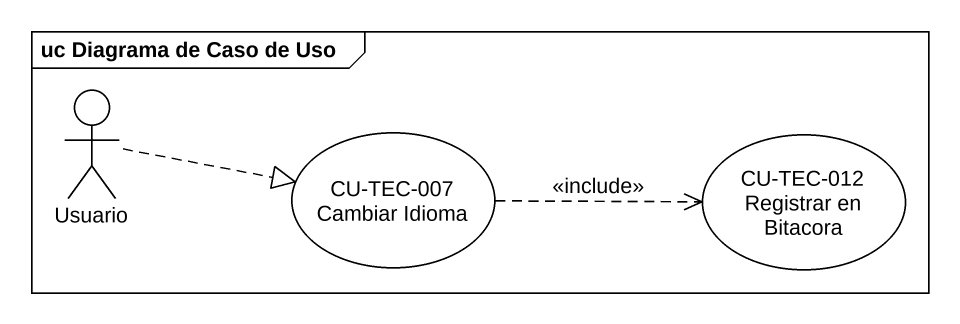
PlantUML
@startuml
mainframe uc Diagrama de Caso de Uso
actor Usuario
usecase "CU-TEC-007 Cambiar Idioma" as CU_TEC_007_Cambiar_Idioma
usecase "CU-TEC-012 Registrar en Bitacora" as CU_TEC_012_Registrar_en
Usuario .right.|> CU_TEC_007_Cambiar_Idioma
CU_TEC_007_Cambiar_Idioma .right.> CU_TEC_012_Registrar_en : <<include>>
@enduml
